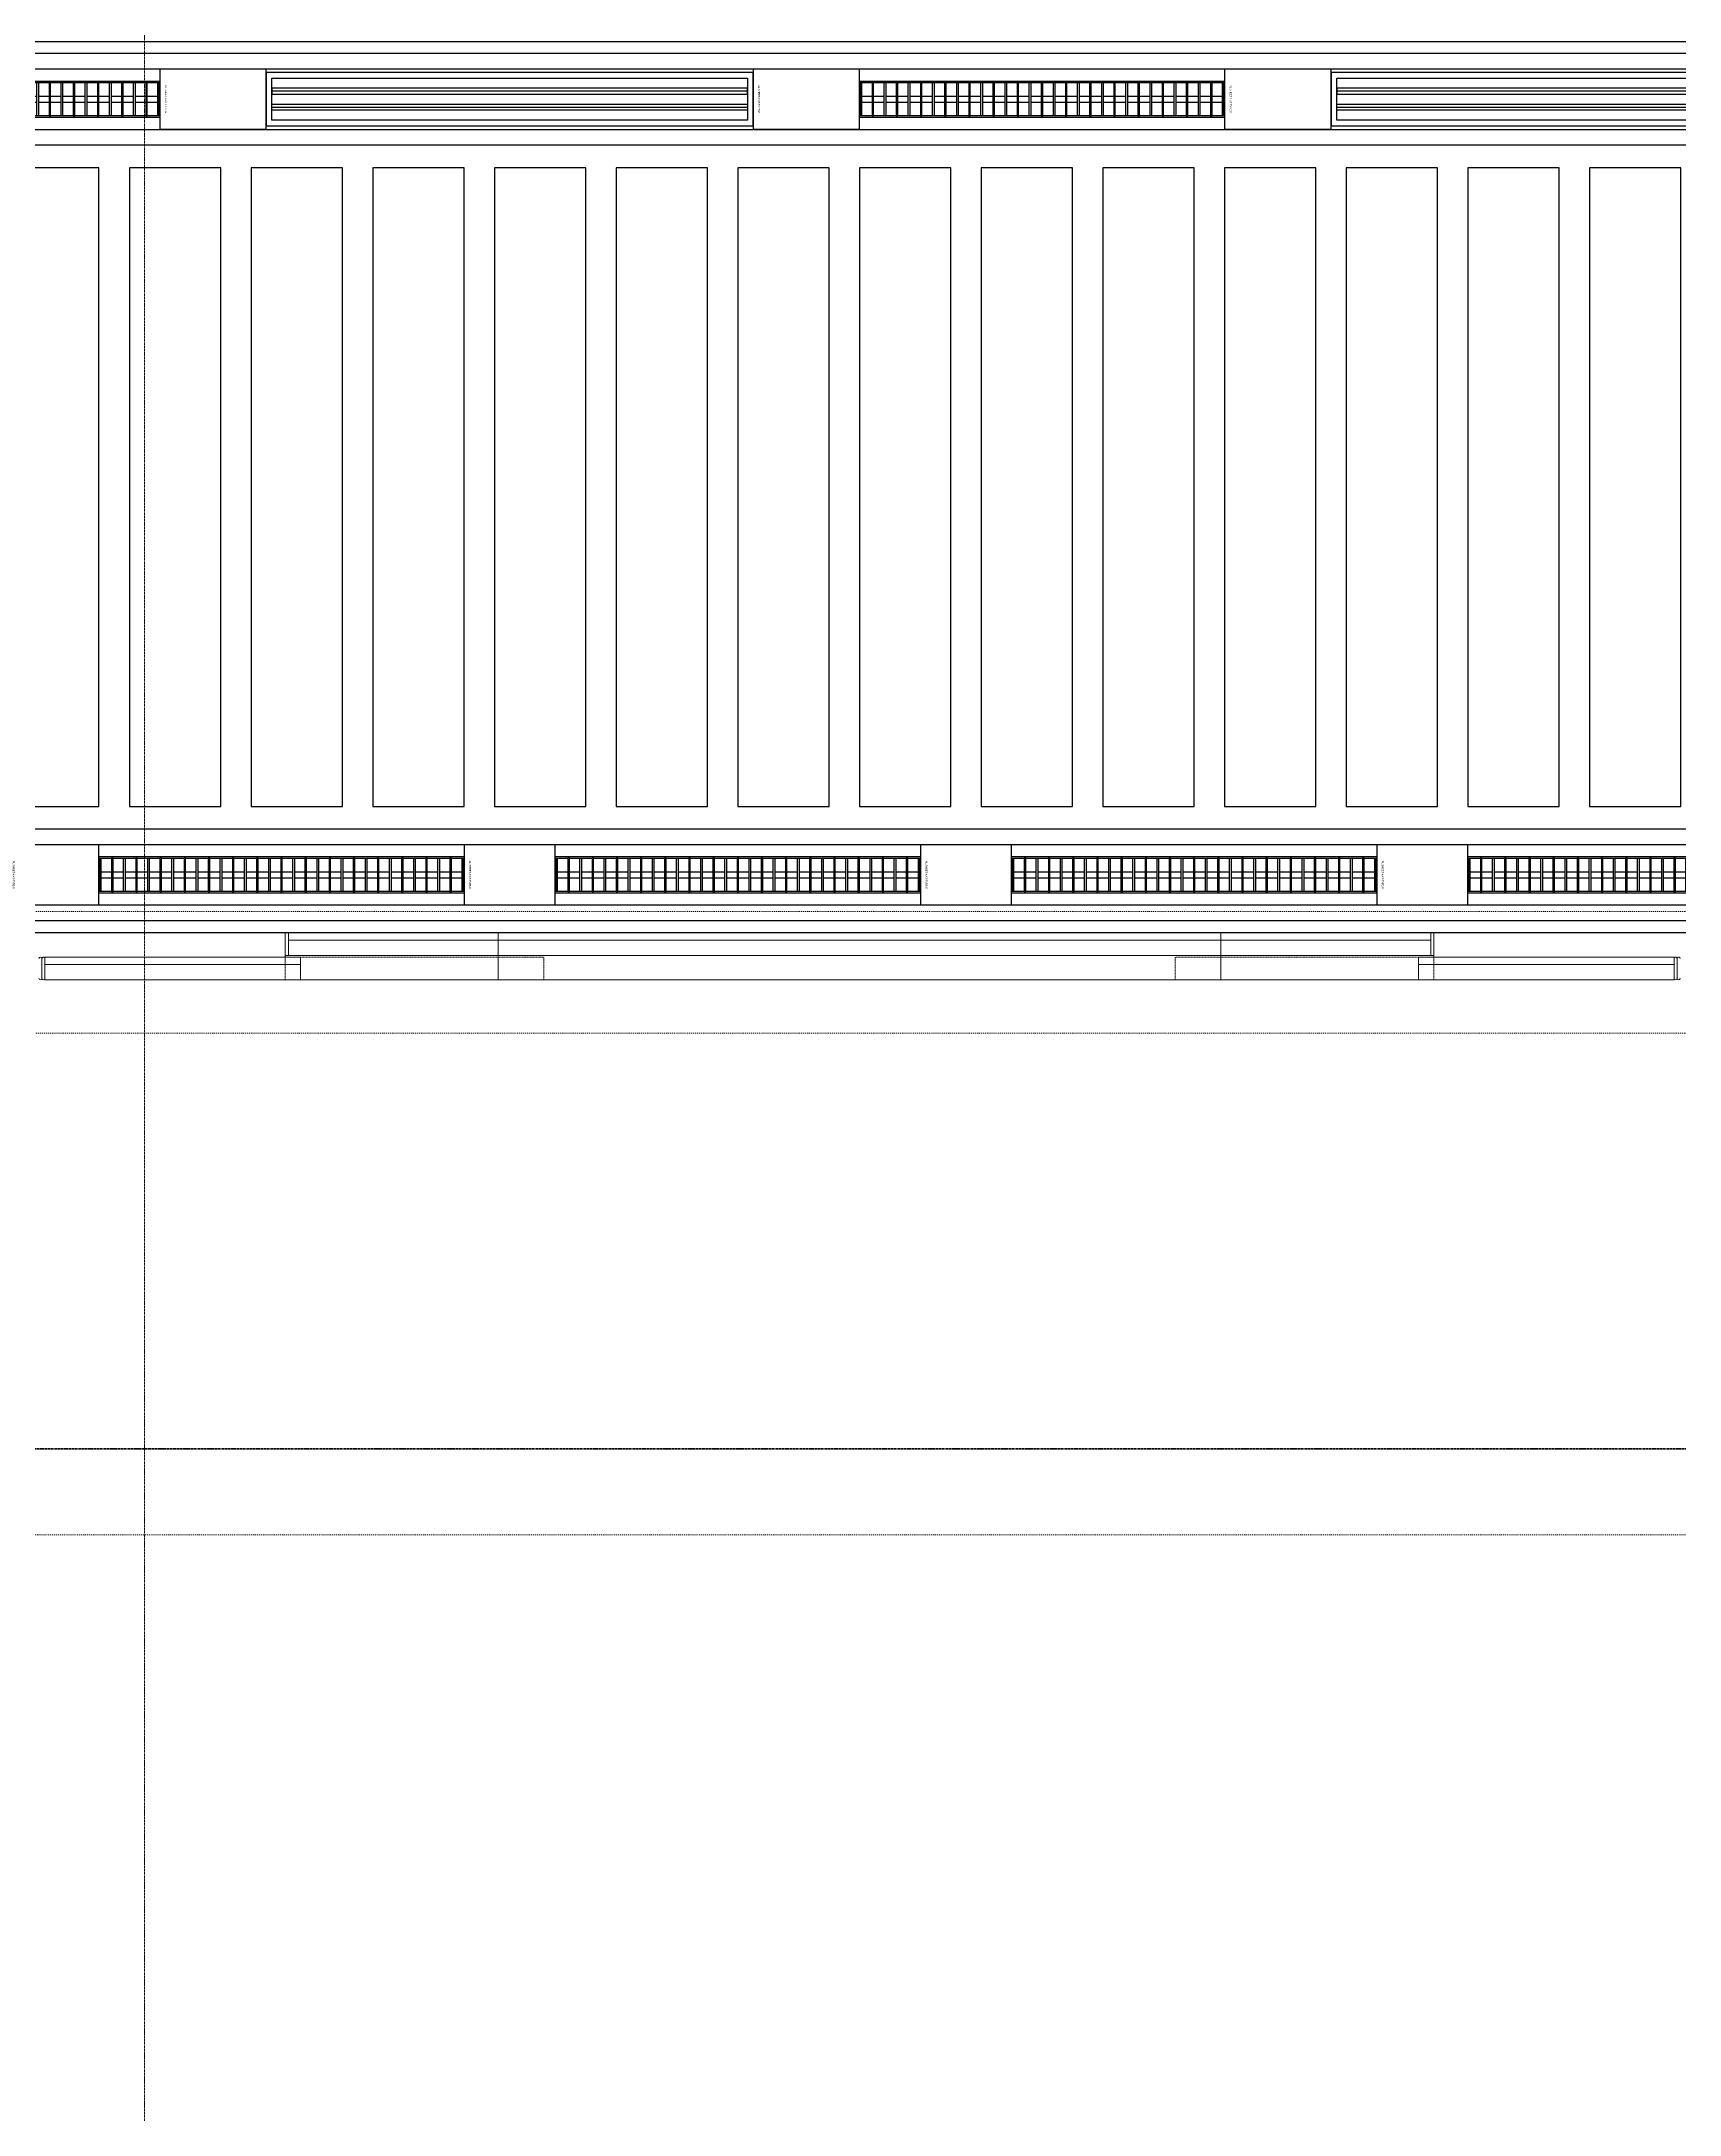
# Model space of a CAD drawing. Header units: millimetres. Extents: x -795739 to -715748, y -34378 to 22353.
# Drawn here: x -733621 to -728237, y -3787 to 3029 of the extents above; entities that cross this region are included whole.
import ezdxf
from ezdxf.enums import TextEntityAlignment as Align
from ezdxf.xclip import XClip

# ---------------------------------------------------------------- set-up
doc = ezdxf.new("R2010")
doc.units = ezdxf.units.MM
doc.header["$XCLIPFRAME"] = 0
for name, pattern in [('DASH', [6.35, 3.175, -3.175]), ('DPA_Grid _ Level 100', [10, 5.5, -1.6, 1.3, -1.6]), ('DPA_Hidden 500', [1.4, 0.8, -0.6])]:
    doc.linetypes.add(name, pattern=pattern)
for name, color, linetype in [('000 - WIPEOUT', 250, 'Continuous'), ('001 - ASCESSORIES', 251, 'Continuous'), ('008 - LIGHTING', 1, 'Continuous'), ('A04_TUBE SERIES', 2, 'Continuous'), ('A11_ALU.SOLID SHEET', 2, 'Continuous')]:
    doc.layers.add(name, color=color, linetype=linetype)
for name, color, linetype, lineweight in [('A-GENM', 1, 'Continuous', 9), ('A-GENM-HDLN', 2, 'DPA_Hidden 500', 9), ('G-ANNO-SECL', 3, 'Continuous', 9), ('Q-SPCQ', 2, 'Continuous', 9), ('Q-SPCQ-HDLN', 2, 'DASH', 9), ('S-GRID', 251, 'Continuous', 9)]:
    doc.layers.add(name, color=color, linetype=linetype, lineweight=lineweight)

# ---------------------------------------------------------------- blocks, each defined once
blk = doc.blocks.new('DPA_Speciality_PlatformScreenDoor - Length_135300-12767973-4282-01 ENLARGED LOWER PLATFORM LEVEL - REFLECTED CEILING PLAN - SHEET 3')
at = {"layer": 'A-GENM'}
for p, q in [((11712.5, -250), (11514.7, -250)), ((11514.7, -250), (11712.5, -250)), ((11607.5, -250), (11517.5, -250)), ((11517.5, -250), (11607.5, -250)), ((11617.5, -250), (11707.5, -250)), ((11707.5, -250), (11617.5, -250)), ((16087.5, -250), (16285.3, -250)), ((16285.3, -250), (16087.5, -250)), ((16182.5, -250), (16092.5, -250)), ((16092.5, -250), (16182.5, -250)), ((16192.5, -250), (16282.5, -250)), ((16282.5, -250), (16192.5, -250)), ((12265.3, -330), (12389.1, -330)), ((12275.9, -330), (12329, -330)), ((12325.4, -330), (12378.5, -330)), ((13865.3, -330), (13989.1, -330)), ((13875.9, -330), (13929, -330)), ((13925.4, -330), (13978.5, -330))]:
    blk.add_line(p, q, dxfattribs=at)
at = {"layer": 'A-GENM-HDLN'}
for p, q in [((12012.5, -175), (12012.5, -250)), ((12012.5, -175), (12862.5, -175)), ((12862.5, -250), (12862.5, -175)), ((14937.5, -250), (14937.5, -175)), ((15787.5, -175), (14937.5, -175)), ((15787.5, -175), (15787.5, -250)), ((12012.5, -250), (12862.5, -250)), ((15787.5, -250), (14937.5, -250))]:
    blk.add_line(p, q, dxfattribs=at)
at = {"layer": 'Q-SPCQ', "linetype": 'DASH', "lineweight": 9}
blk.add_line((3946, 1650), (73451.3, 1650), dxfattribs=at)
at = {"layer": 'Q-SPCQ'}
for p, q in [((11212.5, -245), (11212.5, -180)), ((11212.5, -180), (11212.5, -245)), ((11212.5, -180), (11212.5, -245)), ((11212.5, -245), (11212.5, -180)), ((12062.5, -175), (11222.5, -175)), ((11222.5, -175), (12062.5, -175)), ((11222.5, -175), (11222.5, -225)), ((11222.5, -175), (11222.5, -225)), ((11222.5, -245), (11222.5, -180)), ((11222.5, -180), (11222.5, -245)), ((11252.5, -175), (12032.5, -175)), ((12032.5, -175), (11252.5, -175)), ((12032.5, -175), (11252.5, -175)), ((11252.5, -175), (12032.5, -175)), ((12012.5, -175), (12712.5, -175)), ((12062.5, -225), (12062.5, -175)), ((12062.5, -175), (12062.5, -225)), ((12712.5, -175), (12712.5, -330)), ((12712.5, -175), (15087.5, -175)), ((12712.5, -330), (12712.5, -175)), ((12712.5, -200), (12712.5, -175.9)), ((12712.5, -175.9), (12712.5, -200)), ((12712.5, -305), (12712.5, -200)), ((12712.5, -200), (12712.5, -305)), ((15087.5, -175), (15087.5, -330)), ((15087.5, -175), (15787.5, -175)), ((15087.5, -330), (15087.5, -175)), ((15087.5, -200), (15087.5, -175.9)), ((15087.5, -175.9), (15087.5, -200)), ((15087.5, -305), (15087.5, -200)), ((15087.5, -200), (15087.5, -305)), ((15737.5, -175), (16577.5, -175)), ((16577.5, -175), (15737.5, -175)), ((15737.5, -175), (15737.5, -225)), ((15737.5, -225), (15737.5, -175)), ((16547.5, -175), (15767.5, -175)), ((15767.5, -175), (16547.5, -175)), ((15767.5, -175), (16547.5, -175)), ((16547.5, -175), (15767.5, -175)), ((16577.5, -225), (16577.5, -175)), ((16577.5, -225), (16577.5, -175)), ((16577.5, -180), (16577.5, -245)), ((16577.5, -245), (16577.5, -180)), ((16587.5, -245), (16587.5, -180)), ((16587.5, -180), (16587.5, -245)), ((16587.5, -180), (16587.5, -245)), ((16587.5, -245), (16587.5, -180)), ((11222.5, -225), (12062.5, -225)), ((12062.5, -225), (11222.5, -225)), ((11222.5, -250), (11222.5, -225)), ((11222.5, -225), (11222.5, -250)), ((12062.5, -225), (11222.5, -225)), ((11222.5, -225), (11222.5, -250)), ((11222.5, -250), (11222.5, -225)), ((11222.5, -225), (12062.5, -225)), ((12062.5, -225), (11222.5, -225)), ((11222.5, -225), (12062.5, -225)), ((11222.5, -250), (12062.5, -250)), ((12062.5, -250), (11222.5, -250)), ((11222.5, -250), (12062.5, -250)), ((12062.5, -250), (11222.5, -250)), ((12032.5, -225), (11252.5, -225)), ((11252.5, -225), (12032.5, -225)), ((11252.5, -225), (12032.5, -225)), ((12032.5, -225), (11252.5, -225)), ((12012.5, -225), (11272.5, -225)), ((11272.5, -225), (12012.5, -225)), ((12012.5, -225), (11272.5, -225)), ((11272.5, -225), (12012.5, -225)), ((12012.5, -250), (11272.5, -250)), ((11272.5, -250), (12012.5, -250)), ((12012.5, -250), (11272.5, -250)), ((11272.5, -250), (12012.5, -250)), ((12012.5, -305), (12012.5, -250)), ((12012.5, -250), (12012.5, -330)), ((12022.5, -255), (12012.5, -255)), ((12012.5, -255), (12012.5, -330)), ((12012.5, -330), (12012.5, -255)), ((12012.5, -255), (12022.5, -255)), ((12022.5, -330), (12022.5, -255)), ((12022.5, -255), (12022.5, -330)), ((12712.5, -255), (12022.5, -255)), ((12022.5, -255), (12712.5, -255)), ((12022.5, -255), (12022.5, -305)), ((12022.5, -255), (12022.5, -305)), ((12062.5, -225), (12062.5, -250)), ((12062.5, -225), (12062.5, -250)), ((12062.5, -250), (12062.5, -225)), ((12062.5, -225), (12062.5, -250)), ((12072.5, -255), (12652.5, -255)), ((12652.5, -255), (12072.5, -255)), ((12662.5, -255), (12072.5, -255)), ((12072.5, -255), (12662.5, -255)), ((15087.5, -255), (12712.5, -255)), ((12712.5, -255), (15087.5, -255)), ((12712.5, -255), (12712.5, -305)), ((12712.5, -255), (12712.5, -305)), ((12712.5, -305), (12712.5, -255)), ((12712.5, -255), (12712.5, -305)), ((15037.5, -255), (12762.5, -255)), ((12762.5, -255), (15037.5, -255)), ((12772.5, -255), (15027.5, -255)), ((15027.5, -255), (12772.5, -255)), ((15087.5, -255), (15777.5, -255)), ((15777.5, -255), (15087.5, -255)), ((15087.5, -255), (15087.5, -305)), ((15087.5, -305), (15087.5, -255)), ((15087.5, -305), (15087.5, -255)), ((15087.5, -255), (15087.5, -305)), ((15137.5, -255), (15727.5, -255)), ((15727.5, -255), (15137.5, -255)), ((15727.5, -255), (15147.5, -255)), ((15147.5, -255), (15727.5, -255)), ((16577.5, -225), (15737.5, -225)), ((15737.5, -225), (16577.5, -225)), ((15737.5, -250), (15737.5, -225)), ((15737.5, -250), (15737.5, -225)), ((16577.5, -225), (15737.5, -225)), ((15737.5, -225), (15737.5, -250)), ((15737.5, -250), (15737.5, -225)), ((15737.5, -225), (16577.5, -225)), ((15737.5, -225), (16577.5, -225)), ((16577.5, -225), (15737.5, -225)), ((16577.5, -250), (15737.5, -250)), ((15737.5, -250), (16577.5, -250)), ((15737.5, -250), (16577.5, -250)), ((16577.5, -250), (15737.5, -250)), ((15767.5, -225), (16547.5, -225)), ((16547.5, -225), (15767.5, -225)), ((16547.5, -225), (15767.5, -225)), ((15767.5, -225), (16547.5, -225)), ((15777.5, -255), (15777.5, -330)), ((15787.5, -255), (15777.5, -255)), ((15777.5, -255), (15787.5, -255)), ((15777.5, -330), (15777.5, -255)), ((15777.5, -305), (15777.5, -255)), ((15777.5, -305), (15777.5, -255)), ((15787.5, -225), (16527.5, -225)), ((16527.5, -225), (15787.5, -225)), ((15787.5, -225), (16527.5, -225)), ((16527.5, -225), (15787.5, -225)), ((15787.5, -250), (16527.5, -250)), ((16527.5, -250), (15787.5, -250)), ((15787.5, -250), (16527.5, -250)), ((16527.5, -250), (15787.5, -250)), ((15787.5, -330), (15787.5, -250)), ((15787.5, -250), (15787.5, -305)), ((15787.5, -330), (15787.5, -255)), ((15787.5, -255), (15787.5, -330)), ((16577.5, -225), (16577.5, -250)), ((16577.5, -250), (16577.5, -225)), ((16577.5, -250), (16577.5, -225)), ((16577.5, -225), (16577.5, -250)), ((12012.5, -329.1), (12012.5, -305)), ((12012.5, -330), (12712.5, -330)), ((12012.5, -330), (12022.5, -330)), ((12022.5, -330), (12012.5, -330)), ((12712.5, -305), (12022.5, -305)), ((12022.5, -305), (12702.5, -305)), ((12022.5, -305), (12022.5, -330)), ((12022.5, -305), (12022.5, -330)), ((12022.5, -305), (12702.5, -305)), ((12702.5, -305), (12022.5, -305)), ((12022.5, -330), (12022.5, -305)), ((12022.5, -305), (12022.5, -330)), ((12712.5, -305), (12022.5, -305)), ((12022.5, -305), (12712.5, -305)), ((12702.5, -330), (12022.5, -330)), ((12022.5, -330), (12712.5, -330)), ((12022.5, -330), (12702.5, -330)), ((12702.5, -330), (12022.5, -330)), ((12652.5, -305), (12072.5, -305)), ((12072.5, -305), (12652.5, -305)), ((12652.5, -305), (12072.5, -305)), ((12072.5, -305), (12652.5, -305)), ((12662.5, -305), (12072.5, -305)), ((12072.5, -305), (12662.5, -305)), ((12072.5, -305), (12652.5, -305)), ((12652.5, -305), (12072.5, -305)), ((12652.5, -330), (12072.5, -330)), ((12072.5, -330), (12652.5, -330)), ((12652.5, -330), (12072.5, -330)), ((12072.5, -330), (12652.5, -330)), ((12702.5, -305), (12712.5, -305)), ((12712.5, -330), (12702.5, -330)), ((12712.5, -329.1), (12712.5, -305)), ((15087.5, -305), (12712.5, -305)), ((12712.5, -305), (12722.5, -305)), ((12712.5, -330), (12712.5, -305)), ((12712.5, -305), (12712.5, -330)), ((15087.5, -305), (12712.5, -305)), ((12712.5, -305), (15087.5, -305)), ((12712.5, -305), (12712.5, -329.1)), ((12712.5, -330), (12712.5, -305)), ((12712.5, -305), (12712.5, -330)), ((12712.5, -330), (15087.5, -330)), ((12722.5, -330), (12712.5, -330)), ((12712.5, -330), (15087.5, -330)), ((12722.5, -305), (15077.5, -305)), ((12722.5, -305), (15077.5, -305)), ((15077.5, -305), (12722.5, -305)), ((15077.5, -330), (12722.5, -330)), ((12722.5, -330), (15077.5, -330)), ((15077.5, -330), (12722.5, -330)), ((15037.5, -305), (12762.5, -305)), ((12762.5, -305), (15037.5, -305)), ((15027.5, -305), (12772.5, -305)), ((12772.5, -305), (15027.5, -305)), ((15027.5, -305), (12772.5, -305)), ((12772.5, -305), (15027.5, -305)), ((12772.5, -305), (15027.5, -305)), ((15027.5, -305), (12772.5, -305)), ((15027.5, -330), (12772.5, -330)), ((12772.5, -330), (15027.5, -330)), ((15027.5, -330), (12772.5, -330)), ((12772.5, -330), (15027.5, -330)), ((15077.5, -305), (15087.5, -305)), ((15087.5, -330), (15077.5, -330)), ((15087.5, -329.1), (15087.5, -305)), ((15087.5, -305), (15097.5, -305)), ((15777.5, -305), (15087.5, -305)), ((15087.5, -305), (15087.5, -330)), ((15087.5, -330), (15087.5, -305)), ((15087.5, -305), (15777.5, -305)), ((15777.5, -305), (15087.5, -305)), ((15087.5, -305), (15087.5, -329.1)), ((15087.5, -330), (15087.5, -305)), ((15087.5, -305), (15087.5, -330)), ((15087.5, -330), (15787.5, -330)), ((15087.5, -330), (15777.5, -330)), ((15097.5, -330), (15087.5, -330)), ((15097.5, -305), (15777.5, -305)), ((15777.5, -305), (15097.5, -305)), ((15097.5, -305), (15777.5, -305)), ((15777.5, -330), (15097.5, -330)), ((15777.5, -330), (15097.5, -330)), ((15097.5, -330), (15777.5, -330)), ((15137.5, -305), (15727.5, -305)), ((15727.5, -305), (15137.5, -305)), ((15147.5, -305), (15727.5, -305)), ((15727.5, -305), (15147.5, -305)), ((15147.5, -305), (15727.5, -305)), ((15727.5, -305), (15147.5, -305)), ((15727.5, -305), (15147.5, -305)), ((15147.5, -305), (15727.5, -305)), ((15147.5, -330), (15727.5, -330)), ((15727.5, -330), (15147.5, -330)), ((15147.5, -330), (15727.5, -330)), ((15727.5, -330), (15147.5, -330)), ((15777.5, -330), (15777.5, -305)), ((15777.5, -330), (15777.5, -305)), ((15777.5, -305), (15777.5, -330)), ((15777.5, -330), (15777.5, -305)), ((15777.5, -330), (15787.5, -330)), ((15787.5, -330), (15777.5, -330)), ((15787.5, -305), (15787.5, -329.1))]:
    blk.add_line(p, q, dxfattribs=at)
for centre, start, end in [((11207.5, -180), 0, 180), ((11207.5, -180), 60, 120), ((11207.5, -180), 360, 30), ((11217.5, -180), 0, 180), ((11217.5, -180), 150, 180), ((11217.5, -180), 60, 120), ((11217.5, -180), 0, 45), ((16582.5, -180), 0, 180), ((16582.5, -180), 135, 180), ((16582.5, -180), 60, 120), ((16582.5, -180), 360, 30), ((16592.5, -180), 0, 180), ((16592.5, -180), 150, 180), ((11207.5, -245), 180, 0), ((11207.5, -245), 240, 300), ((11207.5, -245), 330, 0), ((11217.5, -245), 180, 210), ((11217.5, -245), 180, 360), ((11217.5, -245), 240, 300), ((11217.5, -245), 330, 360), ((16582.5, -245), 180, 210), ((16582.5, -245), 180, 0), ((16582.5, -245), 240, 300), ((16582.5, -245), 330, 0), ((16592.5, -245), 180, 210), ((16592.5, -245), 180, 360)]:
    blk.add_arc(centre, 5, start, end, dxfattribs=at)
at = {"layer": 'Q-SPCQ-HDLN'}
for p, q in [((73451.3, 0), (3946, 0)), ((73451.3, -330), (3946, -330)), ((73451.3, -400), (3946, -400))]:
    blk.add_line(p, q, dxfattribs=at)
blk = doc.blocks.new('*U1241')
at = {"layer": 'S-GRID', "linetype": 'DPA_Grid _ Level 100'}
blk.add_line((45600, -21374.7), (45600, 16961.2), dxfattribs=at)
blk = doc.blocks.new('*U925')
blk.add_attdef('EXTR.OVL-LENGTH_', (-25, -59.1), '', height=5)
blk.add_wipeout([(-25, 0), (25, 0), (25, 67400), (-25, 67400)]).dxf.layer = '000 - WIPEOUT'
at = {"layer": 'A04_TUBE SERIES', "color": 0}
blk.add_lwpolyline([(-25, 0), (25, 0), (25, 67400), (-25, 67400)], close=True, dxfattribs=at)
blk = doc.blocks.new('*U666')
at = {"color": 1}
blk.add_wipeout([(600, -60), (-600, -60), (-600, 60), (600, 60)], dxfattribs=at).dxf.layer = '000 - WIPEOUT'
at = {"layer": '001 - ASCESSORIES', "color": 0}
blk.add_lwpolyline([(600, -60), (-600, -60), (-600, 60), (600, 60)], close=True, dxfattribs=at)
at = {"layer": '001 - ASCESSORIES'}
for points in [[(-593.5, -55), (-598.5, -55), (-598.5, 55), (-593.5, 55)], [(595, -55), (-595, -55), (-595, 55), (595, 55)], [(-558.8, -55), (-553.8, -55), (-553.8, 55), (-558.8, 55)], [(-514, -55), (-519, -55), (-519, 55), (-514, 55)], [(-479.3, -55), (-474.3, -55), (-474.3, 55), (-479.3, 55)], [(-434.6, -55), (-439.6, -55), (-439.6, 55), (-434.6, 55)], [(-399.8, -55), (-394.8, -55), (-394.8, 55), (-399.8, 55)], [(-355.1, -55), (-360.1, -55), (-360.1, 55), (-355.1, 55)], [(-320.4, -55), (-315.4, -55), (-315.4, 55), (-320.4, 55)], [(-275.6, -55), (-280.6, -55), (-280.6, 55), (-275.6, 55)], [(-240.9, -55), (-235.9, -55), (-235.9, 55), (-240.9, 55)], [(-196.2, -55), (-201.2, -55), (-201.2, 55), (-196.2, 55)], [(-161.4, -55), (-156.4, -55), (-156.4, 55), (-161.4, 55)], [(-116.7, -55), (-121.7, -55), (-121.7, 55), (-116.7, 55)], [(-82, -55), (-77, -55), (-77, 55), (-82, 55)], [(-37.2, -55), (-42.2, -55), (-42.2, 55), (-37.2, 55)], [(-2.5, -55), (2.5, -55), (2.5, 55), (-2.5, 55)], [(42.2, -55), (37.2, -55), (37.2, 55), (42.2, 55)], [(77, -55), (82, -55), (82, 55), (77, 55)], [(121.7, -55), (116.7, -55), (116.7, 55), (121.7, 55)], [(156.4, -55), (161.4, -55), (161.4, 55), (156.4, 55)], [(201.2, -55), (196.2, -55), (196.2, 55), (201.2, 55)], [(235.9, -55), (240.9, -55), (240.9, 55), (235.9, 55)], [(280.6, -55), (275.6, -55), (275.6, 55), (280.6, 55)], [(315.4, -55), (320.4, -55), (320.4, 55), (315.4, 55)], [(360.1, -55), (355.1, -55), (355.1, 55), (360.1, 55)], [(394.8, -55), (399.8, -55), (399.8, 55), (394.8, 55)], [(439.6, -55), (434.6, -55), (434.6, 55), (439.6, 55)], [(474.3, -55), (479.3, -55), (479.3, 55), (474.3, 55)], [(519, -55), (514, -55), (514, 55), (519, 55)], [(553.8, -55), (558.8, -55), (558.8, 55), (553.8, 55)], [(598.5, -55), (593.5, -55), (593.5, 55), (598.5, 55)]]:
    blk.add_lwpolyline(points, close=True, dxfattribs=at)
for points in [[(-593.5, 10), (-558.8, 10)], [(-553.8, 10), (-519, 10)], [(-514, 10), (-479.3, 10)], [(-474.3, 10), (-439.6, 10)], [(-434.6, 10), (-399.8, 10)], [(-394.8, 10), (-360.1, 10)], [(-355.1, 10), (-320.4, 10)], [(-315.4, 10), (-280.6, 10)], [(-275.6, 10), (-240.9, 10)], [(-235.9, 10), (-201.2, 10)], [(-196.2, 10), (-161.4, 10)], [(-156.4, 10), (-121.7, 10)], [(-116.7, 10), (-82, 10)], [(-77, 10), (-42.2, 10)], [(-37.2, 10), (-2.5, 10)], [(2.5, 10), (37.2, 10)], [(42.2, 10), (77, 10)], [(82, 10), (116.7, 10)], [(121.7, 10), (156.4, 10)], [(161.4, 10), (196.2, 10)], [(201.2, 10), (235.9, 10)], [(240.9, 10), (275.6, 10)], [(280.6, 10), (315.4, 10)], [(320.4, 10), (355.1, 10)], [(360.1, 10), (394.8, 10)], [(399.8, 10), (434.6, 10)], [(439.6, 10), (474.3, 10)], [(479.3, 10), (514, 10)], [(519, 10), (553.8, 10)], [(558.8, 10), (593.5, 10)], [(-593.5, -10), (-558.8, -10)], [(-553.8, -10), (-519, -10)], [(-514, -10), (-479.3, -10)], [(-474.3, -10), (-439.6, -10)], [(-434.6, -10), (-399.8, -10)], [(-394.8, -10), (-360.1, -10)], [(-355.1, -10), (-320.4, -10)], [(-315.4, -10), (-280.6, -10)], [(-275.6, -10), (-240.9, -10)], [(-235.9, -10), (-201.2, -10)], [(-196.2, -10), (-161.4, -10)], [(-156.4, -10), (-121.7, -10)], [(-116.7, -10), (-82, -10)], [(-77, -10), (-42.2, -10)], [(-37.2, -10), (-2.5, -10)], [(2.5, -10), (37.2, -10)], [(42.2, -10), (77, -10)], [(82, -10), (116.7, -10)], [(121.7, -10), (156.4, -10)], [(161.4, -10), (196.2, -10)], [(201.2, -10), (235.9, -10)], [(240.9, -10), (275.6, -10)], [(280.6, -10), (315.4, -10)], [(320.4, -10), (355.1, -10)], [(360.1, -10), (394.8, -10)], [(399.8, -10), (434.6, -10)], [(439.6, -10), (474.3, -10)], [(479.3, -10), (514, -10)], [(519, -10), (553.8, -10)], [(558.8, -10), (593.5, -10)]]:
    blk.add_lwpolyline(points, dxfattribs=at)
blk = doc.blocks.new('*U919')
at = {"layer": 'A11_ALU.SOLID SHEET', "color": 0}
blk.add_lwpolyline([(350, -98.8), (350, 98.8), (0, 98.8), (0, -98.8)], close=True, dxfattribs=at)
at = {"layer": 'Defpoints', "color": 250}
blk.add_point((0, 0), dxfattribs=at)
blk.add_text('AL.SHEET-HAT-TYPE-R', height=6, rotation=270, dxfattribs=at).set_placement((15, 0), align=Align.BOTTOM_CENTER)
blk = doc.blocks.new('*U668')
at = {"layer": '001 - ASCESSORIES', "color": 0, "linetype": 'ByBlock'}
blk.add_lwpolyline([(800, 87.5), (-800, 87.5), (-800, -87.5), (800, -87.5)], close=True, dxfattribs=at)
at = {"layer": '001 - ASCESSORIES', "linetype": 'ByBlock'}
for points in [[(-781.5, 69), (781.5, 69), (781.5, -69), (-781.5, -69)], [(781.5, 36.3), (-781.5, 36.3), (-781.5, 16.3), (781.5, 16.3)], [(-781.5, -16.3), (781.5, -16.3), (781.5, -36.3), (-781.5, -36.3)]]:
    blk.add_lwpolyline(points, close=True, dxfattribs=at)
for points in [[(781.5, 26.3), (-781.5, 26.3)], [(-781.5, -26.3), (781.5, -26.3)]]:
    blk.add_lwpolyline(points, dxfattribs=at)
blk = doc.blocks.new('*U926')
blk.add_attdef('EXTR.OVL-LENGTH_', (-25, -59.1), '', height=5)
blk.add_wipeout([(-25, 0), (25, 0), (25, 67400), (-25, 67400)]).dxf.layer = '000 - WIPEOUT'
at = {"layer": 'A04_TUBE SERIES', "color": 0}
blk.add_lwpolyline([(-25, 0), (25, 0), (25, 67400), (-25, 67400)], close=True, dxfattribs=at)
blk = doc.blocks.new('*U927')
blk.add_attdef('EXTR.OVL-LENGTH_', (-25, -59.1), '', height=5)
blk.add_wipeout([(-25, 0), (25, 0), (25, 67400), (-25, 67400)]).dxf.layer = '000 - WIPEOUT'
at = {"layer": 'A04_TUBE SERIES', "color": 0}
blk.add_lwpolyline([(-25, 0), (25, 0), (25, 67400), (-25, 67400)], close=True, dxfattribs=at)
blk = doc.blocks.new('*U928')
blk.add_attdef('EXTR.OVL-LENGTH_', (-25, -59.1), '', height=5)
blk.add_wipeout([(-25, 0), (25, 0), (25, 67400), (-25, 67400)]).dxf.layer = '000 - WIPEOUT'
at = {"layer": 'A04_TUBE SERIES', "color": 0}
blk.add_lwpolyline([(-25, 0), (25, 0), (25, 67400), (-25, 67400)], close=True, dxfattribs=at)
blk = doc.blocks.new('*U920')
at = {"layer": 'A11_ALU.SOLID SHEET', "color": 0}
blk.add_lwpolyline([(300, -98.8), (300, 98.8), (0, 98.8), (0, -98.8)], close=True, dxfattribs=at)
at = {"layer": 'Defpoints', "color": 250}
blk.add_point((0, 0), dxfattribs=at)
blk.add_text('AL.SHEET-HAT-TYPE-R', height=6, rotation=270, dxfattribs=at).set_placement((15, 0), align=Align.BOTTOM_CENTER)
blk = doc.blocks.new('*U929')
at = {"color": 3}
for points in [[(-1050, -17250), (1050, -17250), (1050, -17550), (-1050, -17550)], [(-1050, -17650), (1050, -17650), (1050, -17950), (-1050, -17950)], [(-1050, -18050), (1050, -18050), (1050, -18350), (-1050, -18350)], [(-1050, -18450), (1050, -18450), (1050, -18750), (-1050, -18750)], [(-1050, -18850), (1050, -18850), (1050, -19150), (-1050, -19150)], [(-1050, -19250), (1050, -19250), (1050, -19550), (-1050, -19550)], [(-1050, -19650), (1050, -19650), (1050, -19950), (-1050, -19950)], [(-1050, -20050), (1050, -20050), (1050, -20350), (-1050, -20350)], [(-1050, -20450), (1050, -20450), (1050, -20750), (-1050, -20750)], [(-1050, -20850), (1050, -20850), (1050, -21150), (-1050, -21150)], [(-1050, -21250), (1050, -21250), (1050, -21550), (-1050, -21550)], [(-1050, -21650), (1050, -21650), (1050, -21950), (-1050, -21950)], [(-1050, -22050), (1050, -22050), (1050, -22350), (-1050, -22350)], [(-1050, -22450), (1050, -22450), (1050, -22750), (-1050, -22750)]]:
    blk.add_wipeout(points, dxfattribs=at).dxf.layer = '000 - WIPEOUT'
at = {"layer": 'A11_ALU.SOLID SHEET', "color": 0, "linetype": 'ByBlock'}
for points in [[(-1050, -17550), (1050, -17550), (1050, -17250), (-1050, -17250)], [(-1050, -17950), (1050, -17950), (1050, -17650), (-1050, -17650)], [(-1050, -18350), (1050, -18350), (1050, -18050), (-1050, -18050)], [(-1050, -18750), (1050, -18750), (1050, -18450), (-1050, -18450)], [(-1050, -19150), (1050, -19150), (1050, -18850), (-1050, -18850)], [(-1050, -19550), (1050, -19550), (1050, -19250), (-1050, -19250)], [(-1050, -19950), (1050, -19950), (1050, -19650), (-1050, -19650)], [(-1050, -20350), (1050, -20350), (1050, -20050), (-1050, -20050)], [(-1050, -20750), (1050, -20750), (1050, -20450), (-1050, -20450)], [(-1050, -21150), (1050, -21150), (1050, -20850), (-1050, -20850)], [(-1050, -21550), (1050, -21550), (1050, -21250), (-1050, -21250)], [(-1050, -21950), (1050, -21950), (1050, -21650), (-1050, -21650)], [(-1050, -22350), (1050, -22350), (1050, -22050), (-1050, -22050)], [(-1050, -22750), (1050, -22750), (1050, -22450), (-1050, -22450)]]:
    blk.add_lwpolyline(points, close=True, dxfattribs=at)
blk = doc.blocks.new('*U1025')
blk.add_lwpolyline([(-107450, -550), (27650, -550), (27650, -3480), (-107450, -3480)], close=True)
at = {"layer": '008 - LIGHTING'}
for p in [(12600, -740), (12600, -740), (12600, -740), (16100, -740), (16100, -740), (16100, -740)]:
    blk.add_blockref('*U668', p, dxfattribs=at)
at = {"layer": 'A11_ALU.SOLID SHEET', "color": 1}
for name, p in [('*U919', (11450, -740)), ('*U919', (13400, -740)), ('*U919', (14950, -740)), ('*U920', (10950, -3290)), ('*U920', (12450, -3290)), ('*U920', (13950, -3290)), ('*U920', (15450, -3290))]:
    blk.add_blockref(name, p, dxfattribs=at)
at = {"layer": '008 - LIGHTING'}
for p in [(10850, -740), (14350, -740), (11850, -3290), (13350, -3290), (14850, -3290), (16350, -3290)]:
    blk.add_blockref('*U666', p, dxfattribs=at)
at = {"layer": 'A04_TUBE SERIES', "linetype": 'ByBlock', "rotation": 270}
for name, p in [('*U926', (-39850, -615)), ('*U925', (-39850, -865)), ('*U928', (-39850, -3165)), ('*U927', (-39850, -3415))]:
    blk.add_blockref(name, p, dxfattribs=at)
at = {"layer": 'A11_ALU.SOLID SHEET', "linetype": 'ByBlock', "rotation": 90}
blk.add_blockref('*U929', (-6300, -2015), dxfattribs=at)
at = {"layer": '008 - LIGHTING'}
for p in [(10850, -740), (14350, -740), (11850, -3290), (13350, -3290), (14850, -3290), (16350, -3290)]:
    blk.add_blockref('*U666', p, dxfattribs=at)
for p in [(10850, -740), (14350, -740), (11850, -3290), (13350, -3290), (14850, -3290), (16350, -3290)]:
    blk.add_blockref('*U666', p, dxfattribs=at)
blk = doc.blocks.new('DPA_Speciality_PlatformScreenDoor - Length_135300-12767973-4180-01 LOWER PLATFORM LEVEL - REFLECTED CEILING PLAN')
at = {"layer": 'A-GENM'}
for p, q in [((11607.5, -250), (11517.5, -250)), ((11517.5, -250), (11607.5, -250)), ((11712.5, -250), (11522.4, -250)), ((11522.4, -250), (11712.5, -250)), ((11617.5, -250), (11707.5, -250)), ((11707.5, -250), (11617.5, -250)), ((16087.5, -250), (16277.6, -250)), ((16277.6, -250), (16087.5, -250)), ((16182.5, -250), (16092.5, -250)), ((16092.5, -250), (16182.5, -250)), ((16192.5, -250), (16282.5, -250)), ((16282.5, -250), (16192.5, -250)), ((12265.3, -330), (12389.1, -330)), ((12275.9, -330), (12329, -330)), ((12325.4, -330), (12378.5, -330)), ((13865.3, -330), (13989.1, -330)), ((13875.9, -330), (13929, -330)), ((13925.4, -330), (13978.5, -330))]:
    blk.add_line(p, q, dxfattribs=at)
at = {"layer": 'A-GENM-HDLN'}
for p, q in [((12012.5, -175), (12012.5, -250)), ((12012.5, -175), (12862.5, -175)), ((12862.5, -250), (12862.5, -175)), ((14937.5, -250), (14937.5, -175)), ((15787.5, -175), (14937.5, -175)), ((15787.5, -175), (15787.5, -250)), ((12012.5, -250), (12862.5, -250)), ((15787.5, -250), (14937.5, -250))]:
    blk.add_line(p, q, dxfattribs=at)
at = {"layer": 'Q-SPCQ', "linetype": 'DASH'}
blk.add_line((1000, 1650), (134300, 1650), dxfattribs=at)
at = {"layer": 'Q-SPCQ'}
for p, q in [((11212.5, -245), (11212.5, -180)), ((11212.5, -180), (11212.5, -245)), ((11212.5, -180), (11212.5, -245)), ((11212.5, -245), (11212.5, -180)), ((12062.5, -175), (11222.5, -175)), ((11222.5, -175), (12062.5, -175)), ((11222.5, -175), (11222.5, -225)), ((11222.5, -175), (11222.5, -225)), ((11222.5, -245), (11222.5, -180)), ((11222.5, -180), (11222.5, -245)), ((11252.5, -175), (12032.5, -175)), ((12032.5, -175), (11252.5, -175)), ((12032.5, -175), (11252.5, -175)), ((11252.5, -175), (12032.5, -175)), ((12012.5, -175), (12712.5, -175)), ((12062.5, -225), (12062.5, -175)), ((12062.5, -175), (12062.5, -225)), ((12712.5, -175), (12712.5, -330)), ((12712.5, -175), (15087.5, -175)), ((12712.5, -330), (12712.5, -175)), ((12712.5, -200), (12712.5, -187.5)), ((12712.5, -187.5), (12712.5, -200)), ((12712.5, -305), (12712.5, -200)), ((12712.5, -200), (12712.5, -305)), ((15087.5, -175), (15087.5, -330)), ((15087.5, -175), (15787.5, -175)), ((15087.5, -330), (15087.5, -175)), ((15087.5, -200), (15087.5, -187.5)), ((15087.5, -187.5), (15087.5, -200)), ((15087.5, -305), (15087.5, -200)), ((15087.5, -200), (15087.5, -305)), ((15737.5, -175), (16577.5, -175)), ((16577.5, -175), (15737.5, -175)), ((15737.5, -175), (15737.5, -225)), ((15737.5, -225), (15737.5, -175)), ((16547.5, -175), (15767.5, -175)), ((15767.5, -175), (16547.5, -175)), ((15767.5, -175), (16547.5, -175)), ((16547.5, -175), (15767.5, -175)), ((16577.5, -225), (16577.5, -175)), ((16577.5, -225), (16577.5, -175)), ((16577.5, -180), (16577.5, -245)), ((16577.5, -245), (16577.5, -180)), ((16587.5, -245), (16587.5, -180)), ((16587.5, -180), (16587.5, -245)), ((16587.5, -180), (16587.5, -245)), ((16587.5, -245), (16587.5, -180)), ((11222.5, -225), (12062.5, -225)), ((12062.5, -225), (11222.5, -225)), ((11222.5, -250), (11222.5, -225)), ((11222.5, -225), (11222.5, -250)), ((12062.5, -225), (11222.5, -225)), ((11222.5, -225), (11222.5, -250)), ((11222.5, -250), (11222.5, -225)), ((11222.5, -225), (12062.5, -225)), ((12062.5, -225), (11222.5, -225)), ((11222.5, -225), (12062.5, -225)), ((11222.5, -250), (12062.5, -250)), ((12062.5, -250), (11222.5, -250)), ((11222.5, -250), (12062.5, -250)), ((12062.5, -250), (11222.5, -250)), ((12032.5, -225), (11252.5, -225)), ((11252.5, -225), (12032.5, -225)), ((11252.5, -225), (12032.5, -225)), ((12032.5, -225), (11252.5, -225)), ((12012.5, -225), (11272.5, -225)), ((11272.5, -225), (12012.5, -225)), ((12012.5, -225), (11272.5, -225)), ((11272.5, -225), (12012.5, -225)), ((12012.5, -250), (11272.5, -250)), ((11272.5, -250), (12012.5, -250)), ((12012.5, -250), (11272.5, -250)), ((11272.5, -250), (12012.5, -250)), ((12012.5, -305), (12012.5, -250)), ((12012.5, -250), (12012.5, -330)), ((12022.5, -255), (12012.5, -255)), ((12012.5, -255), (12012.5, -330)), ((12012.5, -330), (12012.5, -255)), ((12012.5, -255), (12022.5, -255)), ((12022.5, -330), (12022.5, -255)), ((12022.5, -255), (12022.5, -330)), ((12712.5, -255), (12022.5, -255)), ((12022.5, -255), (12712.5, -255)), ((12022.5, -255), (12022.5, -305)), ((12022.5, -255), (12022.5, -305)), ((12062.5, -225), (12062.5, -250)), ((12062.5, -225), (12062.5, -250)), ((12062.5, -250), (12062.5, -225)), ((12062.5, -225), (12062.5, -250)), ((12072.5, -255), (12652.5, -255)), ((12652.5, -255), (12072.5, -255)), ((12662.5, -255), (12072.5, -255)), ((12072.5, -255), (12662.5, -255)), ((15087.5, -255), (12712.5, -255)), ((12712.5, -255), (15087.5, -255)), ((12712.5, -255), (12712.5, -305)), ((12712.5, -255), (12712.5, -305)), ((12712.5, -305), (12712.5, -255)), ((12712.5, -255), (12712.5, -305)), ((15037.5, -255), (12762.5, -255)), ((12762.5, -255), (15037.5, -255)), ((12772.5, -255), (15027.5, -255)), ((15027.5, -255), (12772.5, -255)), ((15087.5, -255), (15777.5, -255)), ((15777.5, -255), (15087.5, -255)), ((15087.5, -255), (15087.5, -305)), ((15087.5, -305), (15087.5, -255)), ((15087.5, -305), (15087.5, -255)), ((15087.5, -255), (15087.5, -305)), ((15137.5, -255), (15727.5, -255)), ((15727.5, -255), (15137.5, -255)), ((15727.5, -255), (15147.5, -255)), ((15147.5, -255), (15727.5, -255)), ((16577.5, -225), (15737.5, -225)), ((15737.5, -225), (16577.5, -225)), ((15737.5, -250), (15737.5, -225)), ((15737.5, -250), (15737.5, -225)), ((16577.5, -225), (15737.5, -225)), ((15737.5, -225), (15737.5, -250)), ((15737.5, -250), (15737.5, -225)), ((15737.5, -225), (16577.5, -225)), ((15737.5, -225), (16577.5, -225)), ((16577.5, -225), (15737.5, -225)), ((16577.5, -250), (15737.5, -250)), ((15737.5, -250), (16577.5, -250)), ((15737.5, -250), (16577.5, -250)), ((16577.5, -250), (15737.5, -250)), ((15767.5, -225), (16547.5, -225)), ((16547.5, -225), (15767.5, -225)), ((16547.5, -225), (15767.5, -225)), ((15767.5, -225), (16547.5, -225)), ((15777.5, -255), (15777.5, -330)), ((15787.5, -255), (15777.5, -255)), ((15777.5, -255), (15787.5, -255)), ((15777.5, -330), (15777.5, -255)), ((15777.5, -305), (15777.5, -255)), ((15777.5, -305), (15777.5, -255)), ((15787.5, -225), (16527.5, -225)), ((16527.5, -225), (15787.5, -225)), ((15787.5, -225), (16527.5, -225)), ((16527.5, -225), (15787.5, -225)), ((15787.5, -250), (16527.5, -250)), ((16527.5, -250), (15787.5, -250)), ((15787.5, -250), (16527.5, -250)), ((16527.5, -250), (15787.5, -250)), ((15787.5, -330), (15787.5, -250)), ((15787.5, -250), (15787.5, -305)), ((15787.5, -330), (15787.5, -255)), ((15787.5, -255), (15787.5, -330)), ((16577.5, -225), (16577.5, -250)), ((16577.5, -250), (16577.5, -225)), ((16577.5, -250), (16577.5, -225)), ((16577.5, -225), (16577.5, -250)), ((12012.5, -317.5), (12012.5, -305)), ((12012.5, -330), (12712.5, -330)), ((12012.5, -330), (12022.5, -330)), ((12022.5, -330), (12012.5, -330)), ((12712.5, -305), (12022.5, -305)), ((12022.5, -305), (12702.5, -305)), ((12022.5, -305), (12022.5, -330)), ((12022.5, -305), (12022.5, -330)), ((12022.5, -305), (12702.5, -305)), ((12702.5, -305), (12022.5, -305)), ((12022.5, -330), (12022.5, -305)), ((12022.5, -305), (12022.5, -330)), ((12712.5, -305), (12022.5, -305)), ((12022.5, -305), (12712.5, -305)), ((12702.5, -330), (12022.5, -330)), ((12022.5, -330), (12712.5, -330)), ((12022.5, -330), (12702.5, -330)), ((12702.5, -330), (12022.5, -330)), ((12652.5, -305), (12072.5, -305)), ((12072.5, -305), (12652.5, -305)), ((12652.5, -305), (12072.5, -305)), ((12072.5, -305), (12652.5, -305)), ((12662.5, -305), (12072.5, -305)), ((12072.5, -305), (12662.5, -305)), ((12072.5, -305), (12652.5, -305)), ((12652.5, -305), (12072.5, -305)), ((12652.5, -330), (12072.5, -330)), ((12072.5, -330), (12652.5, -330)), ((12652.5, -330), (12072.5, -330)), ((12072.5, -330), (12652.5, -330)), ((12702.5, -305), (12712.5, -305)), ((12712.5, -330), (12702.5, -330)), ((12712.5, -317.5), (12712.5, -305)), ((15087.5, -305), (12712.5, -305)), ((12712.5, -305), (12722.5, -305)), ((12712.5, -330), (12712.5, -305)), ((12712.5, -305), (12712.5, -330)), ((15087.5, -305), (12712.5, -305)), ((12712.5, -305), (15087.5, -305)), ((12712.5, -305), (12712.5, -317.5)), ((12712.5, -330), (12712.5, -305)), ((12712.5, -305), (12712.5, -330)), ((12712.5, -330), (15087.5, -330)), ((12722.5, -330), (12712.5, -330)), ((12712.5, -330), (15087.5, -330)), ((12722.5, -305), (15077.5, -305)), ((12722.5, -305), (15077.5, -305)), ((15077.5, -305), (12722.5, -305)), ((15077.5, -330), (12722.5, -330)), ((12722.5, -330), (15077.5, -330)), ((15077.5, -330), (12722.5, -330)), ((15037.5, -305), (12762.5, -305)), ((12762.5, -305), (15037.5, -305)), ((15027.5, -305), (12772.5, -305)), ((12772.5, -305), (15027.5, -305)), ((15027.5, -305), (12772.5, -305)), ((12772.5, -305), (15027.5, -305)), ((12772.5, -305), (15027.5, -305)), ((15027.5, -305), (12772.5, -305)), ((15027.5, -330), (12772.5, -330)), ((12772.5, -330), (15027.5, -330)), ((15027.5, -330), (12772.5, -330)), ((12772.5, -330), (15027.5, -330)), ((15077.5, -305), (15087.5, -305)), ((15087.5, -330), (15077.5, -330)), ((15087.5, -317.5), (15087.5, -305)), ((15087.5, -305), (15097.5, -305)), ((15777.5, -305), (15087.5, -305)), ((15087.5, -305), (15087.5, -330)), ((15087.5, -330), (15087.5, -305)), ((15087.5, -305), (15777.5, -305)), ((15777.5, -305), (15087.5, -305)), ((15087.5, -305), (15087.5, -317.5)), ((15087.5, -330), (15087.5, -305)), ((15087.5, -305), (15087.5, -330)), ((15087.5, -330), (15787.5, -330)), ((15087.5, -330), (15777.5, -330)), ((15097.5, -330), (15087.5, -330)), ((15097.5, -305), (15777.5, -305)), ((15777.5, -305), (15097.5, -305)), ((15097.5, -305), (15777.5, -305)), ((15777.5, -330), (15097.5, -330)), ((15777.5, -330), (15097.5, -330)), ((15097.5, -330), (15777.5, -330)), ((15137.5, -305), (15727.5, -305)), ((15727.5, -305), (15137.5, -305)), ((15147.5, -305), (15727.5, -305)), ((15727.5, -305), (15147.5, -305)), ((15147.5, -305), (15727.5, -305)), ((15727.5, -305), (15147.5, -305)), ((15727.5, -305), (15147.5, -305)), ((15147.5, -305), (15727.5, -305)), ((15147.5, -330), (15727.5, -330)), ((15727.5, -330), (15147.5, -330)), ((15147.5, -330), (15727.5, -330)), ((15727.5, -330), (15147.5, -330)), ((15777.5, -330), (15777.5, -305)), ((15777.5, -330), (15777.5, -305)), ((15777.5, -305), (15777.5, -330)), ((15777.5, -330), (15777.5, -305)), ((15777.5, -330), (15787.5, -330)), ((15787.5, -330), (15777.5, -330)), ((15787.5, -305), (15787.5, -317.5))]:
    blk.add_line(p, q, dxfattribs=at)
for centre, start, end in [((11207.5, -180), 360, 180), ((11207.5, -180), 0, 180), ((11217.5, -180), 0, 180), ((11217.5, -180), 0, 180), ((16582.5, -180), 360, 180), ((16582.5, -180), 0, 180), ((16592.5, -180), 0, 180), ((16592.5, -180), 0, 180), ((11207.5, -245), 180, 360), ((11207.5, -245), 180, 0), ((11217.5, -245), 180, 360), ((11217.5, -245), 180, 360), ((16582.5, -245), 180, 360), ((16582.5, -245), 180, 0), ((16592.5, -245), 180, 360), ((16592.5, -245), 180, 360)]:
    blk.add_arc(centre, 5, start, end, dxfattribs=at)
at = {"layer": 'Q-SPCQ-HDLN'}
for p, q in [((135200, 0), (-100, 0)), ((135200, -330), (-100, -330)), ((135200, -400), (-100, -400))]:
    blk.add_line(p, q, dxfattribs=at)
blk = doc.blocks.new('C-1-PP19-AR-4180-01-B_20250908-040939_EXDOWNLIGHT')
at = {"layer": 'Q-SPCQ', "rotation": 180}
blk.add_blockref('DPA_Speciality_PlatformScreenDoor - Length_135300-12767973-4180-01 LOWER PLATFORM LEVEL - REFLECTED CEILING PLAN', (27650, -3810), dxfattribs=at)

msp = doc.modelspace()

# ---------------------------------------------------------------- linework, layer by layer
at = {"layer": 'G-ANNO-SECL', "linetype": 'DPA_Grid _ Level 100', "lineweight": 50}
msp.add_line((-793928, -1598.3), (-718681.7, -1598.3), dxfattribs=at)

# ---------------------------------------------------------------- block references
ref = msp.add_blockref('*U1025', (-744682.4, 3579))
XClip(ref).set_block_clipping_path([(-45801.3280238605, -9620.0077451947), (23704.0078937773, 10334.9999958097)])

# ---------------------------------------------------------------- next in the draw order: block references
msp.add_blockref('*U1241', (-778882.4, 3579))
ref = msp.add_blockref('C-1-PP19-AR-4180-01-B_20250908-040939_EXDOWNLIGHT', (-744682.4, 3579))
XClip(ref).set_block_clipping_path([(-45801.3280238605, -9620.0077451947), (23704.0078937773, 10334.9999958097)])
at = {"layer": 'Q-SPCQ', "rotation": 180}
msp.add_blockref('DPA_Speciality_PlatformScreenDoor - Length_135300-12767973-4282-01 ENLARGED LOWER PLATFORM LEVEL - REFLECTED CEILING PLAN - SHEET 3', (-717032.4, -231), dxfattribs=at)

doc.saveas('drawing.dxf')
